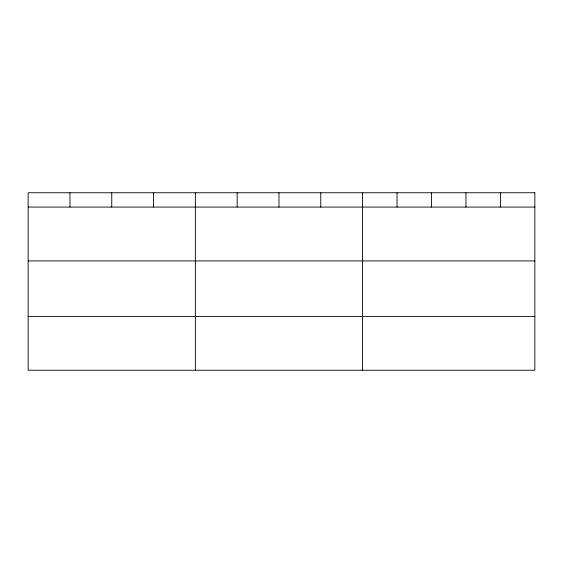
<?xml version="1.0" encoding="UTF-8"?>
<svg xmlns="http://www.w3.org/2000/svg" width="563" height="563" viewBox="0 0 563 563"><rect width="100%" height="100%" fill="white"/><g stroke="black" fill="none" stroke-linecap="round" stroke-linejoin="round"><path stroke-width="0.84" d="M28.15 207.078L534.85 207.078M28.15 260.922L534.85 260.922M28.15 316.399L534.85 316.399M500.394 192.757L500.394 207.078M465.939 192.757L465.939 207.078M431.483 192.757L431.483 207.078M397.028 192.757L397.028 207.078M362.572 192.757L362.572 370.243M320.769 192.757L320.769 207.078M278.966 192.757L278.966 207.078M237.164 192.757L237.164 207.078M195.361 192.757L195.361 370.243M153.558 192.757L153.558 207.078M111.756 192.757L111.756 207.078M69.953 192.757L69.953 207.078M534.85 192.757L28.15 192.757L28.15 370.243L534.85 370.243L534.85 192.757"/></g></svg>
